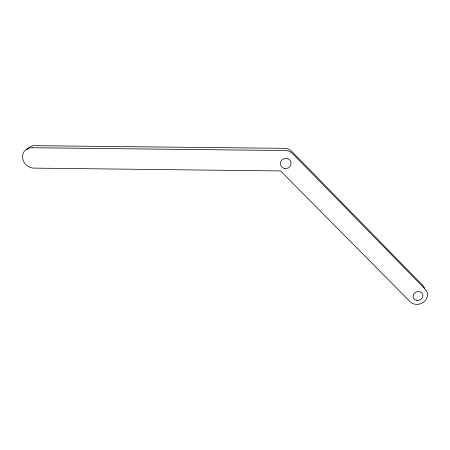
<?xml version="1.0" encoding="UTF-8"?>
<svg xmlns="http://www.w3.org/2000/svg" width="450" height="450" viewBox="0 0 450 450"><rect width="100%" height="100%" fill="white"/><g stroke="black" fill="none" stroke-linecap="round" stroke-linejoin="round"><path stroke-width="0.67" d="M424.429 288.113A9.816 8.623 -21.3 0 0 422.612 285.255L291.69 151.307A10.356 10.029 -25 0 0 284.451 148.337L33.244 145.665A10.704 9.681 38.8 0 0 27 149.828M32.434 147.735L30.161 147.825A10.873 9.81 38.5 0 0 22.601 158.321A10.873 9.81 38.5 0 0 33.064 168.103L280.603 170.949L410.259 301.86A9.956 8.724 -21.2 0 0 424.052 301.793A9.956 8.724 -21.2 0 0 425.256 289.238L292.534 153.546A10.513 10.17 -24.4 0 0 285.188 150.536L32.434 147.735M416.694 300.353A4.984 4.365 -21.2 0 0 422.741 294.469A4.984 4.365 -21.2 0 0 414.54 293.096A4.984 4.365 -21.2 0 0 416.694 300.353M284.197 168.458A5.344 5.164 -23.8 0 0 290.964 162.186A5.344 5.164 -23.8 0 0 282.173 159.739A5.344 5.164 -23.8 0 0 284.197 168.458"/></g></svg>
